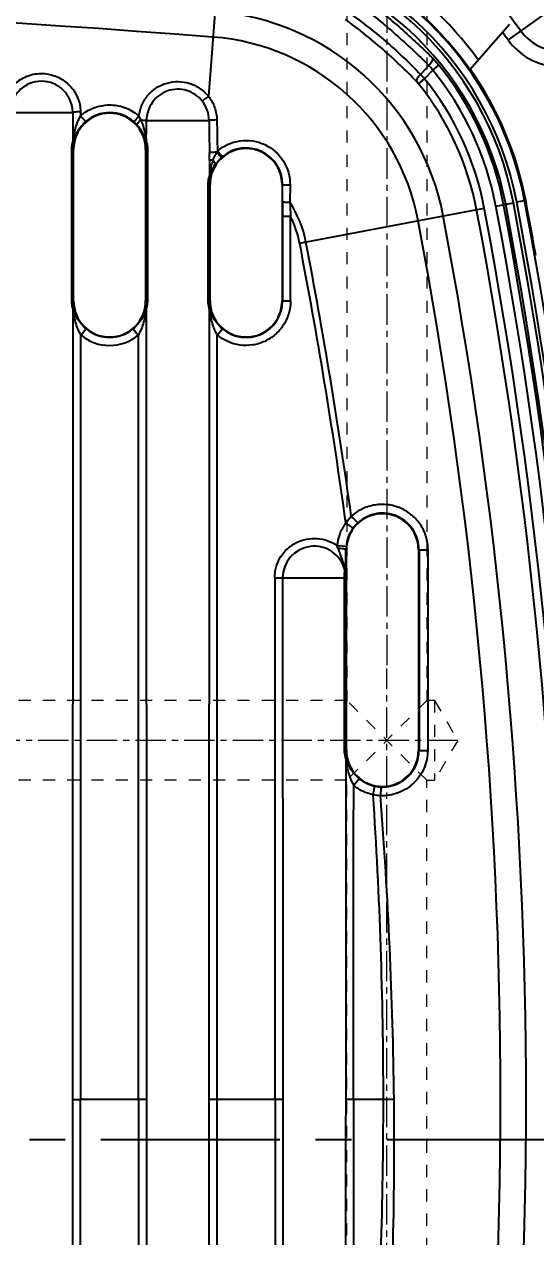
# Model space of a CAD drawing. Header units: millimetres. Extents: x 1147 to 12155, y -6137 to -4403.
# Drawn here: x 4233.3 to 4297.4, y -5275.9 to -5124.1 of the extents above; entities that cross this region are included whole.
import ezdxf

# ---------------------------------------------------------------- set-up
doc = ezdxf.new("R2010")
doc.units = ezdxf.units.MM
doc.header["$LTSCALE"] = 16.335
doc.header["$PDMODE"] = 3
doc.header["$PDSIZE"] = 0.3125
doc.linetypes.add('CENTER', pattern=[0.6, 0.375, -0.075, 0.075, -0.075])
doc.linetypes.add('HIDDEN', pattern=[0.2, 0.1, -0.1])
doc.layers.get('0').update_dxf_attribs({"linetype": 'CONTINUOUS'})
doc.layers.get('Defpoints').update_dxf_attribs({"linetype": 'CONTINUOUS'})
doc.layers.add('cool', color=153, linetype='HIDDEN', lineweight=9)
doc.layers.add('DEFAULT_2', color=8, linetype='HIDDEN')
doc.styles.get("Standard").update_dxf_attribs({"font": 'txt', "width": 0.8})
doc.dimstyles.get("Standard").update_dxf_attribs({"dimtxt": 0.15625, "dimasz": 0.1875, "dimexe": 0.125, "dimexo": 0.0625, "dimtad": 0, "dimtih": 1, "dimtoh": 1, "dimdsep": 46, "dimtxsty": 'Standard', "dimcen": 0.09, "dimadec": 0, "dimazin": 0, "dimtp": 0.01, "dimtm": 0.01, "dimtfac": 1, "dimtofl": 0, "dimtmove": 0, "dimatfit": 3, "dimfxl": 0, "dimtolj": 1, "dimarcsym": 0})

# ---------------------------------------------------------------- blocks, each defined once
blk = doc.blocks.new('*D703')
at = {"color": 4, "lineweight": -2}
blk.add_line((4370.5, -5263.77), (4391.19, -5263.77), dxfattribs=at)
at = {"layer": 'Defpoints', "color": 0}
for p in [(4103.73, -5263.77), (4370.44, -5263.77), (4391.19, -5263.77)]:
    blk.add_point(p, dxfattribs=at)
at = {"color": 6, "insert": (4399.19, -5263.77), "char_height": 8, "attachment_point": 5}
blk.add_mtext('\\A1;0.00', dxfattribs=at)
blk = doc.blocks.new('*D704')
at = {"color": 4, "lineweight": -2}
blk.add_line((4350.88, -5108.77), (4392.48, -5108.77), dxfattribs=at)
at = {"layer": 'Defpoints', "color": 0}
for p in [(4350.82, -5108.77), (4392.48, -5108.77), (4103.73, -5263.77)]:
    blk.add_point(p, dxfattribs=at)
at = {"color": 6, "insert": (4406.34, -5108.77), "char_height": 8, "attachment_point": 5}
blk.add_mtext('\\A1;155.00', dxfattribs=at)
blk = doc.blocks.new('*D705')
at = {"color": 4, "lineweight": -2}
blk.add_line((4348.79, -5058.77), (4392.48, -5058.77), dxfattribs=at)
at = {"layer": 'Defpoints', "color": 0}
for p in [(4348.73, -5058.77), (4392.48, -5058.77), (4103.73, -5263.77)]:
    blk.add_point(p, dxfattribs=at)
at = {"color": 6, "insert": (4406.88, -5058.77), "char_height": 8, "attachment_point": 5}
blk.add_mtext('\\A1;205.00', dxfattribs=at)
blk = doc.blocks.new('*D706')
at = {"color": 4, "lineweight": -2}
blk.add_line((4382.93, -5433.77), (4392.48, -5433.77), dxfattribs=at)
at = {"layer": 'Defpoints', "color": 0}
for p in [(4103.73, -5263.77), (4382.87, -5433.77), (4392.48, -5433.77)]:
    blk.add_point(p, dxfattribs=at)
at = {"color": 6, "insert": (4405.81, -5433.77), "char_height": 8, "attachment_point": 5}
blk.add_mtext('\\A1;170.00', dxfattribs=at)
blk = doc.blocks.new('*D707')
at = {"color": 4, "lineweight": -2}
blk.add_line((4359.79, -5468.77), (4392.48, -5468.77), dxfattribs=at)
at = {"layer": 'Defpoints', "color": 0}
for p in [(4103.73, -5263.77), (4359.73, -5468.77), (4392.48, -5468.77)]:
    blk.add_point(p, dxfattribs=at)
at = {"color": 6, "insert": (4406.88, -5468.77), "char_height": 8, "attachment_point": 5}
blk.add_mtext('\\A1;205.00', dxfattribs=at)
blk = doc.blocks.new('*D709')
at = {"color": 4, "lineweight": -2}
blk.add_line((4348.73, -5479.83), (4348.73, -5513.1), dxfattribs=at)
at = {"layer": 'Defpoints', "color": 0}
for p in [(4103.73, -5263.77), (4348.73, -5479.77), (4348.73, -5513.1)]:
    blk.add_point(p, dxfattribs=at)
at = {"color": 6, "insert": (4348.73, -5528.03), "char_height": 8, "attachment_point": 5, "rotation": 90}
blk.add_mtext('\\A1;245.00', dxfattribs=at)
blk = doc.blocks.new('*D712')
at = {"color": 4, "lineweight": -2}
blk.add_line((4278.73, -5051.26), (4278.73, -5013.34), dxfattribs=at)
at = {"layer": 'Defpoints', "color": 0}
for p in [(4278.73, -5013.34), (4278.73, -5051.32), (4103.73, -5263.77)]:
    blk.add_point(p, dxfattribs=at)
at = {"color": 6, "insert": (4278.73, -4999.48), "char_height": 8, "attachment_point": 5, "rotation": 90}
blk.add_mtext('\\A1;175.00', dxfattribs=at)
blk = doc.blocks.new('*D713')
at = {"color": 4, "lineweight": -2}
blk.add_line((4348.73, -5054.5), (4348.73, -5013.34), dxfattribs=at)
at = {"layer": 'Defpoints', "color": 0}
for p in [(4348.73, -5013.34), (4348.73, -5054.56), (4103.73, -5263.77)]:
    blk.add_point(p, dxfattribs=at)
at = {"color": 6, "insert": (4348.73, -4998.41), "char_height": 8, "attachment_point": 5, "rotation": 90}
blk.add_mtext('\\A1;245.00', dxfattribs=at)
blk = doc.blocks.new('37')
at = {"layer": 'cool', "color": 1, "linetype": 'CENTER', "ltscale": 0.621977}
for p, q in [((1175, 240), (1175, 59)), ((1175, -89.89), (1175, 59)), ((1183.89, 50), (720, 50))]:
    blk.add_line(p, q, dxfattribs=at)
at = {"layer": 'cool', "ltscale": 0.932966}
for p, q in [((1170, 227), (1170, 55)), ((1180, 227), (1180, 55)), ((1170, 55), (734.33, 55)), ((1180, 45), (1170, 55)), ((1180, 55), (1170, 45)), ((1181, 55), (1180, 55)), ((1181, 55), (1181, 45)), ((1181, 55), (1183.89, 50)), ((1183.89, 50), (1181, 45)), ((1170, 45), (734.33, 45)), ((1170, -76), (1170, 45)), ((1180, -87), (1180, 45)), ((1180, 45), (1181, 45))]:
    blk.add_line(p, q, dxfattribs=at)

msp = doc.modelspace()

# ---------------------------------------------------------------- linework, layer by layer
at = {"color": 7, "linetype": 'Continuous'}
for p, q in [((4257.591, -5117.245), (4256.374, -5133.078)), ((4298.573, -5122.698), (4293.923, -5126.017)), ((4289.177, -5129.697), (4294.1, -5124.061)), ((4283.998, -5129.211), (4282.941, -5130.344)), ((4284.486, -5129.798), (4285.251, -5129.175)), ((4284.486, -5129.798), (4283.469, -5130.888)), ((4282.7, -5131.507), (4283.469, -5130.888)), ((4231.525, -5135.095), (4239.367, -5135.095)), ((4240.349, -5135.042), (4240.356, -5135.531)), ((4248.621, -5136.101), (4256.457, -5136.101)), ((4239.259, -5158.724), (4239.259, -5139.72)), ((4239.259, -5139.72), (4239.482, -5139.72)), ((4239.311, -5158.724), (4239.311, -5139.72)), ((4239.482, -5158.724), (4239.482, -5139.72)), ((4248.51, -5139.72), (4248.51, -5158.724)), ((4248.51, -5139.72), (4248.734, -5139.72)), ((4248.682, -5139.72), (4248.682, -5158.724)), ((4248.734, -5139.72), (4248.734, -5158.724)), ((4256.512, -5141.103), (4256.512, -5143.113)), ((4256.95, -5141.103), (4256.512, -5141.103)), ((4256.352, -5158.724), (4256.352, -5144.145)), ((4256.352, -5144.145), (4256.576, -5144.145)), ((4256.404, -5158.724), (4256.404, -5144.145)), ((4256.576, -5158.724), (4256.576, -5144.145)), ((4265.603, -5144.145), (4265.603, -5158.724)), ((4265.67, -5144.145), (4265.603, -5144.145)), ((4265.664, -5146.291), (4265.67, -5144.145)), ((4266.609, -5144.198), (4266.584, -5146.346)), ((4267.805, -5151.496), (4290.951, -5147.108)), ((4292.401, -5146.834), (4294.606, -5146.416)), ((4296.137, -5146.126), (4295.015, -5146.338)), ((4265.662, -5148.114), (4265.662, -5158.724)), ((4265.662, -5148.114), (4266.666, -5148.114)), ((4266.666, -5158.724), (4266.666, -5148.114)), ((4239.482, -5158.724), (4239.259, -5158.724)), ((4248.51, -5158.724), (4248.734, -5158.724)), ((4256.576, -5158.724), (4256.352, -5158.724)), ((4265.603, -5158.724), (4266.666, -5158.724)), ((4239.39, -5258.768), (4239.418, -5159.755)), ((4248.574, -5159.755), (4248.602, -5258.768)), ((4256.484, -5258.768), (4256.511, -5159.754)), ((4241.055, -5162.226), (4240.41, -5162.994)), ((4246.937, -5162.226), (4247.583, -5162.994)), ((4258.149, -5162.226), (4257.503, -5162.994)), ((4240.399, -5258.772), (4240.399, -5162.987)), ((4247.594, -5162.987), (4247.594, -5258.772)), ((4257.492, -5258.772), (4257.492, -5162.987)), ((4274.507, -5187.182), (4273.618, -5186.525)), ((4273.632, -5189.492), (4272.532, -5189.393)), ((4273.669, -5215.032), (4273.669, -5189.895)), ((4282.773, -5189.895), (4282.697, -5189.895)), ((4282.697, -5189.895), (4282.697, -5215.032)), ((4264.695, -5193.415), (4273.498, -5193.414)), ((4273.44, -5215.032), (4273.44, -5193.414)), ((4273.498, -5215.032), (4273.498, -5193.414)), ((4273.669, -5215.032), (4273.44, -5215.032)), ((4282.697, -5215.032), (4283.861, -5215.033)), ((4273.596, -5216.046), (4273.579, -5258.768)), ((4275.283, -5218.567), (4274.583, -5219.418)), ((4247.627, -5258.772), (4240.365, -5258.772)), ((4240.365, -5354.453), (4240.365, -5258.772)), ((4247.627, -5258.772), (4247.627, -5354.453)), ((4264.723, -5258.772), (4257.458, -5258.772)), ((4257.458, -5354.452), (4257.458, -5258.772)), ((4264.723, -5258.772), (4264.723, -5324.153)), ((4278.306, -5258.771), (4274.552, -5258.771)), ((4274.552, -5258.771), (4274.552, -5298.136)), ((4279.639, -5258.752), (4278.306, -5258.769))]:
    msp.add_line(p, q, dxfattribs=at)
at = {"color": 1, "linetype": 'CENTER', "ltscale": 3.659596}
msp.add_line((3776.634, -5263.772), (4430.824, -5263.772), dxfattribs=at)
at = {"color": 7, "linetype": 'Continuous'}
for centre, radius, start, end in [((4254.769, -5153.963), 50.058, 35.51724, 60.22143), ((4254.769, -5153.963), 41.967, 10.72729, 85.60457), ((4254.769, -5153.963), 40.546, 10.72729, 85.60457), ((4254.769, -5153.963), 40.963, 10.72729, 85.60457), ((4254.769, -5153.963), 39.559, 10.72729, 85.60457), ((4254.769, -5153.963), 43.605, 35.67194, 59.50095), ((4254.769, -5153.963), 42.052, 35.1756, 59.89841), ((4103.729, -7118.947), 1999.166, 85.604565, 94.395435), ((4254.769, -5153.963), 31.584, 10.72729, 85.60457), ((4254.769, -5153.963), 28.386, 10.7273, 85.60456), ((4254.769, -5153.963), 48.105, 35.51724, 36.92508), ((4300.434, -5121.369), 8, 215.51724, 318.86355), ((4300.434, -5121.369), 6.046, 215.51724, 318.86355), ((4254.769, -5153.963), 39.289, 10.72729, 39.11686), ((4270.799, -5142.649), 17.287, 42.86702, 45.38117), ((4254.769, -5153.963), 38.302, 10.72729, 39.11686), ((4254.769, -5153.963), 42.105, 10.72729, 35.19297), ((4254.769, -5153.963), 35.839, 10.72729, 38.79876), ((4254.769, -5153.963), 36.826, 10.72729, 38.79871), ((5187.057, -5125.293), 947.741, 180.592613, 180.811208), ((4243.996, -5139.72), 4.514, 0, 180), ((4243.997, -5139.707), 4.578, 48.72971, 130.67725), ((4243.754, -5139.997), 4.957, 42.28856, 43.61014), ((4244.007, -5139.692), 5.522, 48.38996, 50.06883), ((4241.693, -5138.66), 6.74, 22.81406, 24.1339), ((3322.453, -5125.94), 926.223, 359.208752, 359.371439), ((5230.057, -5126.522), 973.647, 180.563696, 180.804309), ((4829.679, -5127.723), 572.296, 180.83383, 181.22339), ((4261.09, -5144.145), 4.514, 0, 180), ((4261.099, -5144.13), 4.571, 359.82419, 129.8185), ((4192.178, -5141.051), 64.334, 0.49667, 0.76773), ((4186.423, -5141.097), 70.089, 359.99479, 0.49326), ((4264.79, -5143.747), 8.274, 161.36703, 164.42095), ((4257.632, -5149.174), 9.083, 91.29062, 93.92846), ((4262.024, -5142.859), 5.365, 151.89611, 152.83124), ((4261.696, -5142.681), 4.992, 148.77424, 151.9239), ((4262.274, -5142.746), 5.525, 149.49776, 151.30499), ((4266.316, -5132.537), 11.503, 220.06649, 222.353), ((4261.431, -5144.519), 5.082, 129.89308, 132.03067), ((4899.809, -5148.02), 634.148, 179.843775, 180.008429), ((4254.697, -5154.028), 14.153, 10.93378, 32.87412), ((3701.529, -5258.772), 598.919, 349.272711, 10.727289), ((3701.529, -5258.772), 599.906, 349.272711, 10.727289), ((3701.529, -5258.772), 601.382, 349.272711, 10.727289), ((3701.529, -5258.772), 602.369, 349.272711, 10.727289), ((3701.529, -5258.772), 602.639, 349.272711, 10.727289), ((3701.529, -5258.772), 603.626, 349.272711, 10.727289), ((3701.529, -5258.772), 604.043, 349.272711, 10.727289), ((3701.529, -5258.772), 605.047, 349.272711, 10.727289), ((3701.529, -5258.772), 605.185, 10.06455, 10.727289), ((4254.658, -5154.039), 13.39, 10.95248, 26.26388), ((3701.529, -5258.772), 591.466, 349.272711, 10.727289), ((3701.529, -5258.772), 594.664, 349.272711, 10.727289), ((3605.886, -5278.858), 674.07, 7.872872, 10.89149), ((3606.009, -5278.839), 674.738, 7.935565, 10.891806), ((4243.996, -5158.724), 4.514, 180, 0), ((4261.09, -5158.724), 4.514, 180, 0), ((4261.09, -5158.724), 4.572, 229.97242, 0.00127), ((4243.996, -5158.724), 4.572, 229.91133, 310.08977), ((4243.996, -5158.714), 5.586, 229.90713, 310.10293), ((4278.183, -5189.895), 4.514, 0, 180), ((4278.275, -5189.964), 4.684, 132.18798, 143.56062), ((4278.199, -5189.901), 4.585, 143.62829, 174.8861), ((4269.636, -5193.413), 3.964, 14.5827, 180.01416), ((4240.859, -5202.606), 34.292, 20.70538, 21.2086), ((4278.183, -5215.032), 4.514, 180, 0), ((4278.221, -5214.737), 4.869, 258.00391, 268.23864), ((3699.7, -5259.137), 578.606, 0.036301, 3.821716), ((3700.365, -5265.549), 579.314, 0.672203, 4.438726), ((3706.523, -5259.124), 571.783, 356.20448, 0.0354), ((3785.221, -5264.331), 494.45, 356.22936, 0.64649)]:
    msp.add_arc(centre, radius, start, end, dxfattribs=at)
for points, knots in [([(4276.279, -5121.137), (4277.715, -5122.245), (4280.532, -5124.539), (4283.178, -5127.029), (4284.467, -5128.307)], [0, 0, 0, 0, 0.4998096, 1, 1, 1, 1]), ([(4274.36, -5122.884), (4275.901, -5123.991), (4278.893, -5126.335), (4281.629, -5128.973), (4282.94, -5130.344)], [0, 0, 0, 0, 0.4999396, 1, 1, 1, 1]), ([(4275.461, -5121.704), (4276.952, -5122.874), (4279.881, -5125.285), (4282.646, -5127.882), (4283.998, -5129.211)], [0, 0, 0, 0, 0.5000374, 1, 1, 1, 1]), ([(4282.455, -5131.228), (4281.783, -5130.536), (4280.391, -5129.142), (4278.195, -5127.136), (4275.912, -5125.229), (4274.342, -5124.04), (4273.566, -5123.466)], [0, 0, 0, 0, 0.2450214, 0.4999664, 0.7549413, 1, 1, 1, 1]), ([(4284.467, -5128.307), (4284.483, -5128.361), (4284.467, -5128.505), (4284.333, -5128.827), (4284.145, -5129.06), (4283.998, -5129.211)], [0, 0, 0, 0, 0.1611477, 0.3962881, 1, 1, 1, 1]), ([(4284.486, -5129.798), (4284.448, -5129.745), (4284.297, -5129.54), (4284.13, -5129.346), (4283.998, -5129.211)], [0, 0, 0, 0, 0.2568098, 1, 1, 1, 1]), ([(4284.467, -5128.307), (4284.535, -5128.374), (4284.807, -5128.652), (4285.065, -5128.946), (4285.251, -5129.175)], [0, 0, 0, 0, 0.2421443, 1, 1, 1, 1]), ([(4230.617, -5134.285), (4230.717, -5133.695), (4231.146, -5132.54), (4232.369, -5131.167), (4234.006, -5130.327), (4235.835, -5130.133), (4237.613, -5130.608), (4239.101, -5131.69), (4240.097, -5133.235), (4240.341, -5134.443), (4240.349, -5135.042)], [0, 0, 0, 0, 0.1248849, 0.2499118, 0.3749729, 0.499978, 0.6249866, 0.7500195, 0.8750232, 1, 1, 1, 1]), ([(4282.941, -5130.344), (4282.786, -5130.495), (4282.593, -5130.726), (4282.456, -5131.044), (4282.442, -5131.179), (4282.455, -5131.229)], [0, 0, 0, 0, 0.6258819, 0.8506906, 1, 1, 1, 1]), ([(4239.367, -5135.095), (4239.36, -5134.587), (4239.141, -5133.565), (4238.277, -5132.266), (4236.974, -5131.411), (4235.447, -5131.095), (4233.921, -5131.413), (4232.617, -5132.269), (4231.753, -5133.567), (4231.532, -5134.587), (4231.525, -5135.095)], [0, 0, 0, 0, 0.1253101, 0.2503417, 0.375257, 0.5000248, 0.6248284, 0.749817, 0.8748668, 1, 1, 1, 1]), ([(4247.674, -5135.563), (4247.728, -5135.088), (4247.979, -5134.148), (4248.749, -5132.914), (4249.846, -5131.955), (4251.173, -5131.357), (4252.616, -5131.167), (4254.054, -5131.402), (4255.362, -5132.041), (4256.075, -5132.704), (4256.374, -5133.078)], [0, 0, 0, 0, 0.1248387, 0.2498274, 0.3748533, 0.4998452, 0.6248488, 0.7498666, 0.8749283, 1, 1, 1, 1]), ([(4255.607, -5133.694), (4255.116, -5133.072), (4253.71, -5132.112), (4251.184, -5132.181), (4249.158, -5133.689), (4248.631, -5135.308), (4248.621, -5136.101)], [0, 0, 0, 0, 0.2499159, 0.4995647, 0.749706, 1, 1, 1, 1]), ([(4282.7, -5131.507), (4282.68, -5131.482), (4282.601, -5131.387), (4282.519, -5131.294), (4282.455, -5131.228)], [0, 0, 0, 0, 0.2564554, 1, 1, 1, 1]), ([(4256.374, -5133.078), (4256.211, -5133.206), (4255.955, -5133.411), (4255.698, -5133.615), (4255.607, -5133.693)], [0, 0, 0, 0, 0.6334716, 1, 1, 1, 1]), ([(4256.457, -5136.101), (4256.452, -5135.669), (4256.296, -5134.804), (4255.874, -5134.032), (4255.607, -5133.693)], [0, 0, 0, 0, 0.4999729, 1, 1, 1, 1]), ([(4256.374, -5133.078), (4256.71, -5133.493), (4257.243, -5134.446), (4257.431, -5135.518), (4257.443, -5136.051)], [0, 0, 0, 0, 0.500193, 1, 1, 1, 1]), ([(4240.349, -5135.042), (4240.141, -5135.044), (4239.856, -5135.05), (4239.529, -5135.074), (4239.409, -5135.085), (4239.367, -5135.095)], [0, 0, 0, 0, 0.6344326, 0.8680246, 1, 1, 1, 1]), ([(4240.356, -5135.531), (4240.846, -5135.104), (4241.986, -5134.418), (4243.939, -5134.047), (4245.9, -5134.376), (4247.054, -5135.04), (4247.552, -5135.457)], [0, 0, 0, 0, 0.2499687, 0.4999422, 0.7499278, 1, 1, 1, 1]), ([(4239.409, -5138.89), (4239.467, -5138.679), (4239.596, -5138.217), (4240.041, -5137.263), (4240.581, -5136.606), (4241.013, -5136.234)], [0, 0, 0, 0, 0.2087823, 0.4561944, 1, 1, 1, 1]), ([(4239.411, -5138.711), (4239.445, -5138.454), (4239.517, -5137.914), (4239.765, -5136.83), (4240.075, -5136.023), (4240.356, -5135.531)], [0, 0, 0, 0, 0.2325218, 0.4900282, 1, 1, 1, 1]), ([(4241.013, -5136.234), (4241.003, -5136.232), (4240.979, -5136.207), (4240.931, -5136.166), (4240.864, -5136.096), (4240.741, -5135.966), (4240.569, -5135.775), (4240.428, -5135.614), (4240.356, -5135.531)], [0, 0, 0, 0, 0.0313477, 0.0999707, 0.2019537, 0.3330718, 0.6577063, 1, 1, 1, 1]), ([(4247.017, -5136.265), (4247.026, -5136.263), (4247.046, -5136.241), (4247.09, -5136.203), (4247.152, -5136.137), (4247.274, -5136.01), (4247.45, -5135.815), (4247.597, -5135.65), (4247.674, -5135.563)], [0, 0, 0, 0, 0.0274558, 0.0889478, 0.1832939, 0.3091374, 0.6373124, 1, 1, 1, 1]), ([(4247.421, -5136.662), (4247.417, -5136.653), (4247.423, -5136.623), (4247.46, -5136.546), (4247.555, -5136.416), (4247.712, -5136.24), (4247.837, -5136.113), (4247.905, -5136.047)], [0, 0, 0, 0, 0.0393216, 0.106123, 0.3251178, 0.6414444, 1, 1, 1, 1]), ([(4247.421, -5136.662), (4247.731, -5137.002), (4248.114, -5137.567), (4248.44, -5138.354), (4248.542, -5138.732), (4248.588, -5138.906)], [0, 0, 0, 0, 0.5406754, 0.7883815, 1, 1, 1, 1]), ([(4247.674, -5135.563), (4247.689, -5135.59), (4247.749, -5135.702), (4247.804, -5135.817), (4247.843, -5135.905)], [0, 0, 0, 0, 0.2412465, 1, 1, 1, 1]), ([(4247.905, -5136.047), (4248.061, -5136.052), (4248.271, -5136.059), (4248.509, -5136.082), (4248.591, -5136.093), (4248.621, -5136.101)], [0, 0, 0, 0, 0.6529046, 0.8729275, 1, 1, 1, 1]), ([(4248.182, -5136.77), (4248.289, -5137.1), (4248.456, -5137.75), (4248.548, -5138.412), (4248.588, -5138.73)], [0, 0, 0, 0, 0.5201723, 1, 1, 1, 1]), ([(4257.443, -5136.051), (4257.235, -5136.054), (4256.949, -5136.059), (4256.621, -5136.081), (4256.5, -5136.091), (4256.457, -5136.101)], [0, 0, 0, 0, 0.6330008, 0.8671753, 1, 1, 1, 1]), ([(4239.259, -5139.72), (4239.259, -5139.522), (4239.288, -5139.18), (4239.364, -5138.846), (4239.411, -5138.711)], [0, 0, 0, 0, 0.580602, 1, 1, 1, 1]), ([(4239.409, -5138.89), (4239.377, -5139.005), (4239.332, -5139.281), (4239.311, -5139.56), (4239.311, -5139.72)], [0, 0, 0, 0, 0.4272836, 1, 1, 1, 1]), ([(4248.588, -5138.73), (4248.608, -5138.789), (4248.697, -5139.111), (4248.734, -5139.448), (4248.734, -5139.72)], [0, 0, 0, 0, 0.1854114, 1, 1, 1, 1]), ([(4248.682, -5139.72), (4248.682, -5139.565), (4248.662, -5139.292), (4248.619, -5139.02), (4248.588, -5138.906)], [0, 0, 0, 0, 0.5663505, 1, 1, 1, 1]), ([(4257.513, -5139.942), (4257.913, -5139.604), (4258.811, -5139.033), (4260.342, -5138.595), (4261.937, -5138.605), (4263.96, -5139.212), (4266.035, -5141.026), (4266.622, -5143.159), (4266.609, -5144.198)], [0, 0, 0, 0, 0.1254293, 0.2510057, 0.3765965, 0.5022364, 0.7510651, 1, 1, 1, 1]), ([(4257.009, -5140.112), (4256.897, -5140.12), (4256.747, -5140.132), (4256.581, -5140.164), (4256.524, -5140.178), (4256.506, -5140.189)], [0, 0, 0, 0, 0.6621602, 0.8756297, 1, 1, 1, 1]), ([(4257.238, -5141.649), (4257.272, -5141.576), (4257.181, -5141.342), (4257.044, -5141.195), (4256.95, -5141.103)], [0, 0, 0, 0, 0.3820405, 1, 1, 1, 1]), ([(4258.029, -5140.744), (4258.008, -5140.729), (4257.95, -5140.658), (4257.819, -5140.527), (4257.638, -5140.325), (4257.5, -5140.174), (4257.427, -5140.093)], [0, 0, 0, 0, 0.0875674, 0.305174, 0.6316758, 1, 1, 1, 1]), ([(4258.172, -5140.62), (4258.157, -5140.621), (4258.117, -5140.585), (4258.044, -5140.528), (4257.939, -5140.419), (4257.86, -5140.336), (4257.815, -5140.287)], [0, 0, 0, 0, 0.0901604, 0.2906668, 0.5979596, 1, 1, 1, 1]), ([(4256.507, -5143.296), (4256.542, -5143.178), (4256.613, -5142.913), (4256.822, -5142.347), (4257.052, -5141.921), (4257.238, -5141.649)], [0, 0, 0, 0, 0.2047463, 0.4536502, 1, 1, 1, 1]), ([(4256.512, -5143.113), (4256.547, -5142.859), (4256.621, -5142.324), (4256.744, -5141.798), (4256.82, -5141.525)], [0, 0, 0, 0, 0.4749808, 1, 1, 1, 1]), ([(4256.352, -5144.145), (4256.352, -5143.939), (4256.383, -5143.59), (4256.463, -5143.248), (4256.512, -5143.113)], [0, 0, 0, 0, 0.5887348, 1, 1, 1, 1]), ([(4256.507, -5143.296), (4256.473, -5143.411), (4256.427, -5143.694), (4256.404, -5143.979), (4256.404, -5144.145)], [0, 0, 0, 0, 0.4193286, 1, 1, 1, 1]), ([(4265.671, -5144.145), (4265.677, -5144.151), (4265.708, -5144.155), (4265.763, -5144.166), (4265.853, -5144.173), (4266.023, -5144.185), (4266.279, -5144.194), (4266.496, -5144.197), (4266.609, -5144.198)], [0, 0, 0, 0, 0.029121, 0.0912193, 0.185545, 0.3109048, 0.6374046, 1, 1, 1, 1]), ([(4265.664, -5146.291), (4265.671, -5146.299), (4265.704, -5146.303), (4265.761, -5146.314), (4265.849, -5146.321), (4266.006, -5146.332), (4266.254, -5146.341), (4266.465, -5146.345), (4266.584, -5146.346)], [0, 0, 0, 0, 0.0321601, 0.0992008, 0.1956192, 0.313283, 0.6129088, 1, 1, 1, 1]), ([(4239.418, -5159.755), (4239.398, -5159.698), (4239.298, -5159.364), (4239.26, -5159.012), (4239.259, -5158.724)], [0, 0, 0, 0, 0.1740487, 1, 1, 1, 1]), ([(4239.413, -5159.571), (4239.379, -5159.456), (4239.33, -5159.174), (4239.311, -5158.889), (4239.311, -5158.724)], [0, 0, 0, 0, 0.4212807, 1, 1, 1, 1]), ([(4241.052, -5162.223), (4240.606, -5161.85), (4240.055, -5161.188), (4239.604, -5160.232), (4239.471, -5159.778), (4239.413, -5159.571)], [0, 0, 0, 0, 0.5513407, 0.7961282, 1, 1, 1, 1]), ([(4248.579, -5159.571), (4248.522, -5159.778), (4248.387, -5160.232), (4247.937, -5161.188), (4247.386, -5161.85), (4246.941, -5162.222)], [0, 0, 0, 0, 0.2038242, 0.4486598, 1, 1, 1, 1]), ([(4248.734, -5158.724), (4248.733, -5158.831), (4248.717, -5159.179), (4248.656, -5159.527), (4248.574, -5159.755)], [0, 0, 0, 0, 0.305168, 1, 1, 1, 1]), ([(4248.579, -5159.571), (4248.613, -5159.456), (4248.658, -5159.174), (4248.682, -5158.889), (4248.682, -5158.724)], [0, 0, 0, 0, 0.420298, 1, 1, 1, 1]), ([(4256.511, -5159.754), (4256.491, -5159.696), (4256.391, -5159.363), (4256.354, -5159.012), (4256.352, -5158.724)], [0, 0, 0, 0, 0.1738286, 1, 1, 1, 1]), ([(4256.507, -5159.571), (4256.473, -5159.456), (4256.423, -5159.174), (4256.404, -5158.889), (4256.404, -5158.724)], [0, 0, 0, 0, 0.4212835, 1, 1, 1, 1]), ([(4258.149, -5162.226), (4257.702, -5161.853), (4257.15, -5161.19), (4256.698, -5160.233), (4256.565, -5159.778), (4256.507, -5159.571)], [0, 0, 0, 0, 0.5512871, 0.7960362, 1, 1, 1, 1]), ([(4266.666, -5158.725), (4266.666, -5159.251), (4266.515, -5160.309), (4265.854, -5161.764), (4264.811, -5162.977), (4263.47, -5163.85), (4261.939, -5164.311), (4260.34, -5164.326), (4258.801, -5163.891), (4257.895, -5163.326), (4257.492, -5162.987)], [0, 0, 0, 0, 0.1249865, 0.2500268, 0.3750042, 0.4999959, 0.6249895, 0.7499642, 0.8750076, 1, 1, 1, 1]), ([(4240.395, -5162.969), (4240.103, -5162.473), (4239.786, -5161.655), (4239.53, -5160.559), (4239.453, -5160.014), (4239.418, -5159.755)], [0, 0, 0, 0, 0.5115003, 0.7679935, 1, 1, 1, 1]), ([(4248.574, -5159.755), (4248.539, -5160.014), (4248.463, -5160.558), (4248.207, -5161.654), (4247.89, -5162.471), (4247.599, -5162.967)], [0, 0, 0, 0, 0.231965, 0.4884667, 1, 1, 1, 1]), ([(4257.488, -5162.968), (4257.196, -5162.471), (4256.879, -5161.654), (4256.623, -5160.557), (4256.547, -5160.012), (4256.511, -5159.754)], [0, 0, 0, 0, 0.5117153, 0.7682675, 1, 1, 1, 1]), ([(4283.895, -5189.894), (4283.896, -5189.345), (4283.735, -5188.24), (4283.024, -5186.73), (4281.909, -5185.486), (4280.486, -5184.613), (4278.876, -5184.176), (4277.209, -5184.21), (4275.62, -5184.705), (4274.693, -5185.321), (4274.286, -5185.685)], [0, 0, 0, 0, 0.1250889, 0.2501861, 0.3752943, 0.5004, 0.6254755, 0.7504503, 0.87528, 1, 1, 1, 1]), ([(4282.773, -5189.895), (4282.773, -5189.024), (4282.25, -5187.243), (4280.151, -5185.464), (4277.43, -5185.107), (4275.769, -5185.913), (4275.129, -5186.494)], [0, 0, 0, 0, 0.2509706, 0.501377, 0.7509669, 1, 1, 1, 1]), ([(4272.531, -5189.393), (4272.577, -5188.88), (4272.812, -5187.86), (4273.312, -5186.94), (4273.618, -5186.525)], [0, 0, 0, 0, 0.4999642, 1, 1, 1, 1]), ([(4275.13, -5186.494), (4275.118, -5186.495), (4275.084, -5186.472), (4275.025, -5186.432), (4274.939, -5186.357), (4274.831, -5186.257), (4274.704, -5186.13), (4274.518, -5185.939), (4274.378, -5185.788), (4274.286, -5185.685)], [0, 0, 0, 0, 0.0301564, 0.093744, 0.1901251, 0.3178039, 0.473465, 0.6469755, 1, 1, 1, 1]), ([(4264.692, -5193.361), (4264.692, -5192.912), (4264.82, -5192.008), (4265.557, -5190.357), (4267.286, -5188.763), (4269.595, -5188.316), (4271.361, -5188.704), (4272.167, -5189.131), (4272.532, -5189.393)], [0, 0, 0, 0, 0.1255494, 0.2511572, 0.4999839, 0.7488002, 0.8744271, 1, 1, 1, 1]), ([(4272.644, -5189.726), (4272.633, -5189.698), (4272.591, -5189.588), (4272.555, -5189.477), (4272.532, -5189.393)], [0, 0, 0, 0, 0.2590024, 1, 1, 1, 1]), ([(4272.829, -5190.201), (4272.813, -5190.16), (4272.752, -5190.002), (4272.69, -5189.844), (4272.644, -5189.726)], [0, 0, 0, 0, 0.2548576, 1, 1, 1, 1]), ([(4273.612, -5189.895), (4273.608, -5189.882), (4273.575, -5189.857), (4273.472, -5189.814), (4273.269, -5189.772), (4272.977, -5189.741), (4272.757, -5189.729), (4272.644, -5189.726)], [0, 0, 0, 0, 0.0415955, 0.1125957, 0.3406813, 0.6577542, 1, 1, 1, 1]), ([(4273.522, -5192.69), (4273.542, -5192.508), (4273.556, -5192.097), (4273.595, -5191.166), (4273.608, -5190.417), (4273.612, -5189.895)], [0, 0, 0, 0, 0.1964689, 0.4404009, 1, 1, 1, 1]), ([(4282.773, -5189.895), (4282.888, -5189.891), (4283.262, -5189.896), (4283.636, -5189.893), (4283.895, -5189.893)], [0, 0, 0, 0, 0.3092291, 1, 1, 1, 1]), ([(4273.473, -5192.415), (4273.432, -5192.089), (4273.277, -5191.434), (4273.057, -5190.801), (4272.936, -5190.482)], [0, 0, 0, 0, 0.4905043, 1, 1, 1, 1]), ([(4273.44, -5193.414), (4273.44, -5193.217), (4273.445, -5192.884), (4273.458, -5192.551), (4273.473, -5192.415)], [0, 0, 0, 0, 0.590454, 1, 1, 1, 1]), ([(4273.522, -5192.69), (4273.511, -5192.788), (4273.502, -5193.03), (4273.498, -5193.271), (4273.498, -5193.414)], [0, 0, 0, 0, 0.4095569, 1, 1, 1, 1]), ([(4273.595, -5216.046), (4273.574, -5215.987), (4273.478, -5215.658), (4273.44, -5215.313), (4273.44, -5215.032)], [0, 0, 0, 0, 0.1810258, 1, 1, 1, 1]), ([(4273.593, -5215.852), (4273.58, -5215.802), (4273.521, -5215.533), (4273.498, -5215.256), (4273.498, -5215.032)], [0, 0, 0, 0, 0.1873146, 1, 1, 1, 1]), ([(4283.861, -5215.033), (4283.861, -5215.791), (4283.543, -5217.324), (4282.204, -5219.234), (4280.234, -5220.475), (4278.697, -5220.735), (4277.942, -5220.714)], [0, 0, 0, 0, 0.2502783, 0.5004427, 0.7504058, 1, 1, 1, 1]), ([(4278.071, -5219.603), (4278.674, -5219.622), (4279.898, -5219.403), (4281.472, -5218.41), (4282.515, -5216.864), (4282.773, -5215.64), (4282.773, -5215.032)], [0, 0, 0, 0, 0.2491108, 0.4985674, 0.7488342, 1, 1, 1, 1]), ([(4275.283, -5218.567), (4274.824, -5218.19), (4274.251, -5217.518), (4273.789, -5216.537), (4273.649, -5216.068), (4273.593, -5215.852)], [0, 0, 0, 0, 0.549266, 0.7932339, 1, 1, 1, 1]), ([(4273.596, -5216.046), (4273.626, -5216.328), (4273.792, -5217.489), (4274.142, -5218.643), (4274.583, -5219.418)], [0, 0, 0, 0, 0.2412065, 1, 1, 1, 1]), ([(4277.02, -5220.572), (4276.574, -5220.482), (4275.699, -5220.199), (4274.925, -5219.701), (4274.574, -5219.412)], [0, 0, 0, 0, 0.5000324, 1, 1, 1, 1]), ([(4277.02, -5220.572), (4277.048, -5220.44), (4277.098, -5220.195), (4277.155, -5219.904), (4277.187, -5219.712), (4277.203, -5219.61), (4277.208, -5219.544), (4277.213, -5219.509), (4277.209, -5219.499)], [0, 0, 0, 0, 0.3715201, 0.6890817, 0.813259, 0.9084996, 0.9713084, 1, 1, 1, 1]), ([(4278.071, -5219.603), (4278.061, -5219.609), (4278.047, -5219.646), (4278.028, -5219.711), (4278.009, -5219.818), (4277.981, -5220.022), (4277.958, -5220.325), (4277.945, -5220.581), (4277.942, -5220.714)], [0, 0, 0, 0, 0.0312782, 0.0947921, 0.1904508, 0.3170231, 0.6442715, 1, 1, 1, 1]), ([(4239.39, -5258.768), (4239.432, -5258.769), (4239.769, -5258.771), (4240.105, -5258.771), (4240.4, -5258.772)], [0, 0, 0, 0, 0.1235574, 1, 1, 1, 1]), ([(4248.602, -5258.768), (4248.561, -5258.769), (4248.233, -5258.771), (4247.905, -5258.771), (4247.618, -5258.772)], [0, 0, 0, 0, 0.1242158, 1, 1, 1, 1]), ([(4257.468, -5258.772), (4257.358, -5258.771), (4257.03, -5258.771), (4256.702, -5258.772), (4256.484, -5258.768)], [0, 0, 0, 0, 0.3333326, 1, 1, 1, 1]), ([(4265.696, -5258.768), (4265.654, -5258.769), (4265.32, -5258.771), (4264.985, -5258.771), (4264.692, -5258.772)], [0, 0, 0, 0, 0.1240491, 1, 1, 1, 1]), ([(4274.562, -5258.772), (4274.453, -5258.771), (4274.124, -5258.771), (4273.796, -5258.772), (4273.577, -5258.768)], [0, 0, 0, 0, 0.3337889, 1, 1, 1, 1])]:
    msp.add_open_spline(points, degree=3, knots=knots, dxfattribs=at)
for points in [[(4247.905, -5136.047), (4248.011, -5136.282), (4248.102, -5136.524), (4248.182, -5136.77)], [(4239.409, -5138.89), (4239.417, -5138.83), (4239.418, -5138.77), (4239.411, -5138.711)], [(4248.588, -5138.906), (4248.58, -5138.848), (4248.58, -5138.788), (4248.588, -5138.73)], [(4256.95, -5141.103), (4257.036, -5140.866), (4257.136, -5140.634), (4257.251, -5140.409)], [(4256.507, -5143.296), (4256.516, -5143.236), (4256.518, -5143.174), (4256.512, -5143.113)], [(4266.584, -5146.346), (4266.611, -5146.935), (4266.64, -5147.524), (4266.666, -5148.114)], [(4239.418, -5159.754), (4239.424, -5159.694), (4239.422, -5159.632), (4239.413, -5159.571)], [(4248.579, -5159.571), (4248.57, -5159.631), (4248.569, -5159.693), (4248.575, -5159.754)], [(4256.507, -5159.571), (4256.516, -5159.631), (4256.517, -5159.693), (4256.511, -5159.754)], [(4273.618, -5186.525), (4273.812, -5186.225), (4274.035, -5185.94), (4274.286, -5185.685)], [(4282.773, -5189.895), (4282.774, -5198.274), (4282.773, -5206.653), (4282.773, -5215.032)], [(4283.876, -5189.894), (4283.877, -5198.273), (4283.877, -5206.653), (4283.877, -5215.033)], [(4273.522, -5192.69), (4273.52, -5192.597), (4273.503, -5192.503), (4273.473, -5192.415)], [(4264.695, -5193.415), (4264.693, -5215.201), (4264.693, -5236.986), (4264.692, -5258.772)], [(4265.673, -5193.414), (4265.68, -5215.199), (4265.687, -5236.984), (4265.696, -5258.768)], [(4273.595, -5215.851), (4273.603, -5215.916), (4273.602, -5215.981), (4273.594, -5216.046)], [(4275.283, -5218.567), (4275.835, -5219.019), (4276.512, -5219.347), (4277.209, -5219.499)], [(4274.562, -5258.772), (4274.58, -5245.654), (4274.569, -5232.536), (4274.583, -5219.418)], [(4277.942, -5220.714), (4277.631, -5220.691), (4277.32, -5220.651), (4277.02, -5220.572)], [(4239.402, -5357.821), (4239.379, -5324.803), (4239.373, -5291.786), (4239.39, -5258.768)], [(4248.602, -5258.768), (4248.62, -5291.786), (4248.614, -5324.803), (4248.59, -5357.821)], [(4256.496, -5357.821), (4256.472, -5324.803), (4256.466, -5291.786), (4256.484, -5258.768)], [(4265.693, -5258.768), (4265.708, -5280.555), (4265.711, -5302.342), (4265.701, -5324.129)], [(4273.579, -5258.768), (4273.57, -5273.041), (4273.565, -5287.313), (4273.566, -5301.585)]]:
    msp.add_open_spline(points, degree=3, dxfattribs=at)
at = {"layer": 'DEFAULT_2', "color": 8, "linetype": 'HIDDEN'}
for p, q in [((4289.142, -5129.737), (4289.177, -5129.697)), ((4273.669, -5189.895), (4273.612, -5189.895))]:
    msp.add_line(p, q, dxfattribs=at)
for centre, radius, start, end in [((4243.656, -5140.095), 5.095, 44.51777, 48.7281), ((4243.735, -5140.016), 4.984, 43.60957, 44.50396), ((4261.383, -5144.477), 5.018, 136.48345, 145.70667), ((4261.443, -5144.531), 5.099, 132.03067, 136.48189), ((4278.775, -5189.949), 5.163, 174.92967, 179.40304)]:
    msp.add_arc(centre, radius, start, end, dxfattribs=at)

# ---------------------------------------------------------------- block references
msp.add_blockref('37', (3103.729, -5263.772))

# ---------------------------------------------------------------- dimensions: what is measured, and where the dimension line sits
for feature_location, offset, dtype, origin, picture, middle in [((4348.729, -5054.56), (0, 41.216), 1, (4103.729, -5263.772), '*D713', (4348.729, -4998.41)), ((4278.729, -5051.321), (0, 37.977), 1, (4103.729, -5263.772), '*D712', (4278.729, -4999.477)), ((4348.729, -5058.772), (43.749, 0), 0, (4103.729, -5263.772), '*D705', (4406.878, -5058.772)), ((4350.817, -5108.772), (41.661, 0), 0, (4103.729, -5263.772), '*D704', (4406.344, -5108.772)), ((4370.436092909, -5263.771513564), (20.749214932, 0), 0, (4103.728899025, -5263.771513564), '*D703', (4399.185307842, -5263.771513564)), ((4382.866, -5433.772), (9.612, 0), 0, (4103.729, -5263.772), '*D706', (4405.811, -5433.772)), ((4359.729, -5468.772), (32.749, 0), 0, (4103.729, -5263.772), '*D707', (4406.878, -5468.772)), ((4348.729, -5479.772), (0, -33.325), 1, (4103.729, -5263.772), '*D709', (4348.729, -5528.03))]:
    dim = msp.add_ordinate_dim(feature_location=feature_location, offset=offset, dtype=dtype, origin=origin, dimstyle='Standard', override={"dimtxt": 8, "dimasz": 10, "dimgap": 0, "dimtih": 0, "dimtoh": 0, "dimzin": 0, "dimcen": 0, "dimclrd": 4, "dimclre": 4, "dimclrt": 6, "dimadec": 2, "dimtp": 0, "dimtm": 0, "dimtzin": 0})
    dim.commit()
    dim.dimension.update_dxf_attribs({"geometry": picture, "text_midpoint": middle})

doc.saveas('drawing.dxf')
